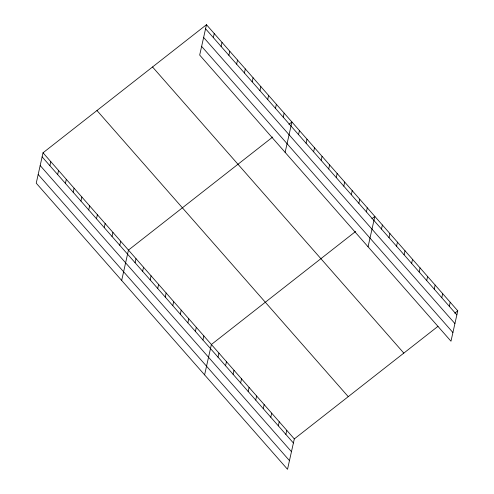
<?xml version="1.0" encoding="UTF-8"?>
<svg xmlns="http://www.w3.org/2000/svg" width="494" height="494" viewBox="0 0 494 494"><rect width="100%" height="100%" fill="white"/><g stroke="black" fill="none" stroke-linecap="round" stroke-linejoin="round"><path stroke-width="0.74" d="M206.473 24.7L199.687 55.075L450.979 341.2L457.765 310.831L206.473 24.7L43.021 152.8L36.235 183.169L287.527 469.3L294.313 438.925L437.987 326.33M49.882 165.706L50.789 161.643M57.65 174.555L58.558 170.486M65.412 183.398L66.326 179.328M73.18 192.24L74.088 188.177M80.948 201.083L81.856 197.02M88.716 209.931L89.624 205.862M96.484 218.774L97.392 214.705M104.253 227.617L105.16 223.547M112.015 236.459L112.928 232.396M119.783 245.302L120.697 241.239M121.672 280.456L128.459 250.081L272.737 137.017M135.09 262.734L135.998 258.665M142.63 271.317L143.538 267.248M150.17 279.9L151.078 275.831M213.334 37.612L214.242 33.543M157.71 288.484L158.617 284.421M221.102 46.455L222.01 42.385M165.243 297.067L166.157 293.004M172.783 305.65L173.69 301.587M228.87 55.297L229.778 51.234M180.322 314.233L181.23 310.17M236.632 64.14L237.546 60.077M187.862 322.823L188.77 318.754M244.4 72.989L245.314 68.919M195.402 331.406L196.309 327.337M252.168 81.831L253.076 77.762M202.941 339.989L203.849 335.92M259.937 90.674L260.844 86.611M204.596 374.878L211.389 344.503L355.661 231.439M267.705 99.516L268.613 95.453M218.015 357.156L218.928 353.087M275.473 108.365L276.381 104.296M225.554 365.739L226.462 361.676M283.241 117.208L284.149 113.138M233.094 374.322L234.002 370.259M285.124 152.356L291.917 121.987L288.916 124.334M240.634 382.906L241.541 378.842M298.543 134.634L299.45 130.57M248.173 391.489L249.081 387.426M306.082 143.217L306.99 139.154M255.713 400.078L256.621 396.009M313.622 151.8L314.53 147.737M263.246 408.661L264.16 404.592M321.162 160.389L322.069 156.32M270.786 417.245L271.7 413.175M328.701 168.973L329.609 164.903M278.326 425.828L279.233 421.759M336.241 177.556L337.149 173.487M285.865 434.411L286.773 430.342M343.775 186.139L344.689 182.07M351.314 194.722L352.222 190.653M358.854 203.306L359.762 199.236M366.394 211.889L367.301 207.826M368.055 246.778L374.841 216.409L371.846 218.756M381.473 229.055L382.381 224.992M389.013 237.639L389.92 233.576M396.546 246.228L397.46 242.159M404.086 254.811L404.994 250.742M411.626 263.395L412.533 259.325M419.165 271.978L420.073 267.909M426.705 280.561L427.613 276.492M434.245 289.144L435.152 285.081M441.778 297.728L442.692 293.664M449.318 306.311L450.232 302.248M454.77 313.177L457.765 310.831M205.566 28.769L456.857 314.894M203.627 37.445L454.918 323.576M201.626 46.393L452.918 332.524M152.535 66.974L403.826 353.105M96.96 110.526L348.251 396.657M43.021 152.8L294.313 438.925M42.114 156.864L293.405 442.995M40.175 165.546L291.466 451.677M38.174 174.487L289.465 460.618"/></g></svg>
